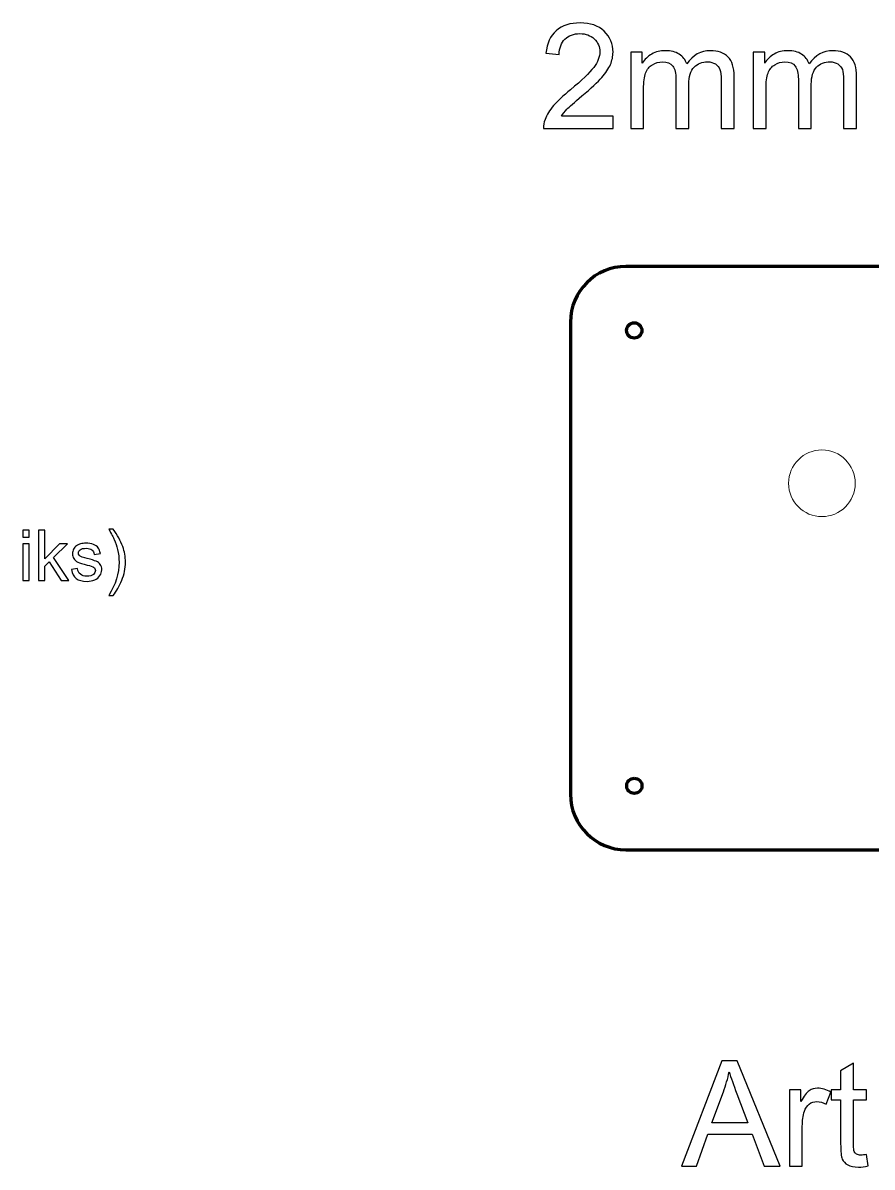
# Model space of a CAD drawing. Header units: millimetres. Extents: x 198 to 2323, y -968 to 148.
# Drawn here: x 1707.5 to 2013.3, y -267.3 to 144.6 of the extents above; entities that cross this region are included whole.
import ezdxf

# ---------------------------------------------------------------- set-up
doc = ezdxf.new("R2010")
doc.units = ezdxf.units.MM
doc.header["$MEASUREMENT"] = 0
doc.layers.add('Layer 1', color=7, linetype='Continuous')

msp = doc.modelspace()

# ---------------------------------------------------------------- linework, layer by layer
at = {"layer": 'Layer 1', "color": 250, "lineweight": 70}
for centre in [(1927.613, 33.849), (1927.6524, -130.0855)]:
    msp.add_ellipse(centre, major_axis=(0, 2.75), ratio=1, dxfattribs=at)
at = {"layer": 'Layer 1', "color": 250, "lineweight": 18}
msp.add_ellipse((1995.2031, -21.1839), major_axis=(0, 12.0001), ratio=0.99999167, dxfattribs=at)
at = {"layer": 'Layer 1', "color": 250}
for points, knots in [([(1920.0339, 110.96), (1920.0339, 110.96), (1920.0339, 106.515), (1920.0339, 106.515), (1920.0339, 106.515), (1894.9514, 106.515), (1894.9514, 106.515), (1894.9161, 107.6351), (1895.1013, 108.711), (1895.4982, 109.7517), (1896.142, 111.4539), (1897.1739, 113.1384), (1898.5938, 114.7876), (1900.0137, 116.4369), (1902.0422, 118.3419), (1904.6792, 120.5026), (1908.7803, 123.8805), (1911.5672, 126.5528), (1913.0224, 128.5283), (1914.4865, 130.5039), (1915.2185, 132.3736), (1915.2185, 134.1375), (1915.2185, 135.9808), (1914.557, 137.533), (1913.2341, 138.803), (1911.9112, 140.0642), (1910.1826, 140.6992), (1908.0571, 140.6992), (1905.8081, 140.6992), (1904.009, 140.0289), (1902.6596, 138.6884), (1901.3102, 137.3566), (1900.6311, 135.5045), (1900.6135, 133.1321), (1900.6135, 133.1321), (1895.851, 133.6083), (1895.851, 133.6083), (1896.1773, 137.1714), (1897.412, 139.8878), (1899.5463, 141.7575), (1901.6894, 143.6272), (1904.5558, 144.5621), (1908.1629, 144.5621), (1911.7965, 144.5621), (1914.6805, 143.5567), (1916.7972, 141.537), (1918.9226, 139.5174), (1919.981, 137.0127), (1919.981, 134.0317), (1919.981, 132.5147), (1919.6723, 131.0243), (1919.0461, 129.5602), (1918.4288, 128.0874), (1917.3969, 126.544), (1915.9593, 124.9212), (1914.5129, 123.3072), (1912.1229, 121.0759), (1908.7891, 118.2537), (1905.9933, 115.9077), (1904.1942, 114.3202), (1903.4004, 113.4824), (1902.6067, 112.6445), (1901.954, 111.8067), (1901.4337, 110.96), (1901.4337, 110.96), (1920.0339, 110.96), (1920.0339, 110.96)], [0, 0, 0, 0, 0.04545455, 0.04545455, 0.04545455, 0.09090909, 0.09090909, 0.09090909, 0.13636364, 0.13636364, 0.13636364, 0.18181818, 0.18181818, 0.18181818, 0.22727273, 0.22727273, 0.22727273, 0.27272727, 0.27272727, 0.27272727, 0.31818182, 0.31818182, 0.31818182, 0.36363636, 0.36363636, 0.36363636, 0.40909091, 0.40909091, 0.40909091, 0.45454545, 0.45454545, 0.45454545, 0.5, 0.5, 0.5, 0.54545455, 0.54545455, 0.54545455, 0.59090909, 0.59090909, 0.59090909, 0.63636364, 0.63636364, 0.63636364, 0.68181818, 0.68181818, 0.68181818, 0.72727273, 0.72727273, 0.72727273, 0.77272727, 0.77272727, 0.77272727, 0.81818182, 0.81818182, 0.81818182, 0.86363636, 0.86363636, 0.86363636, 0.90909091, 0.90909091, 0.90909091, 0.95454545, 0.95454545, 0.95454545, 1, 1, 1, 1]), ([(1926.3398, 106.515), (1926.3398, 106.515), (1926.3398, 133.9788), (1926.3398, 133.9788), (1926.3398, 133.9788), (1930.5202, 133.9788), (1930.5202, 133.9788), (1930.5202, 133.9788), (1930.5202, 130.0982), (1930.5202, 130.0982), (1931.3757, 131.4388), (1932.5222, 132.5236), (1933.951, 133.3349), (1935.3797, 134.1552), (1937.0025, 134.5609), (1938.8281, 134.5609), (1940.8566, 134.5609), (1942.5235, 134.1375), (1943.82, 133.2997), (1945.1164, 132.453), (1946.0336, 131.28), (1946.5628, 129.7631), (1948.75, 132.9645), (1951.5811, 134.5609), (1955.0736, 134.5609), (1957.8076, 134.5609), (1959.9154, 133.8112), (1961.3795, 132.3031), (1962.8523, 130.7949), (1963.5932, 128.4754), (1963.5932, 125.3445), (1963.5932, 125.3445), (1963.5932, 106.515), (1963.5932, 106.515), (1963.5932, 106.515), (1958.9365, 106.515), (1958.9365, 106.515), (1958.9365, 106.515), (1958.9365, 123.8011), (1958.9365, 123.8011), (1958.9365, 125.6532), (1958.7777, 126.9938), (1958.4779, 127.814), (1958.178, 128.6342), (1957.6312, 129.2868), (1956.8286, 129.7895), (1956.0349, 130.2922), (1955.1, 130.5392), (1954.0329, 130.5392), (1952.0926, 130.5392), (1950.4875, 129.8954), (1949.2086, 128.6165), (1947.9298, 127.3289), (1947.2948, 125.274), (1947.2948, 122.4517), (1947.2948, 122.4517), (1947.2948, 106.515), (1947.2948, 106.515), (1947.2948, 106.515), (1942.6381, 106.515), (1942.6381, 106.515), (1942.6381, 106.515), (1942.6381, 124.3391), (1942.6381, 124.3391), (1942.6381, 126.4029), (1942.2589, 127.9551), (1941.5004, 128.987), (1940.742, 130.0188), (1939.4984, 130.5392), (1937.7786, 130.5392), (1936.4733, 130.5392), (1935.2651, 130.1952), (1934.1538, 129.5073), (1933.0426, 128.8194), (1932.24, 127.814), (1931.7373, 126.4822), (1931.2434, 125.1593), (1930.9965, 123.2455), (1930.9965, 120.7496), (1930.9965, 120.7496), (1930.9965, 106.515), (1930.9965, 106.515), (1930.9965, 106.515), (1926.3398, 106.515), (1926.3398, 106.515)], [0, 0, 0, 0, 0.03571429, 0.03571429, 0.03571429, 0.07142857, 0.07142857, 0.07142857, 0.10714286, 0.10714286, 0.10714286, 0.14285714, 0.14285714, 0.14285714, 0.17857143, 0.17857143, 0.17857143, 0.21428571, 0.21428571, 0.21428571, 0.25, 0.25, 0.25, 0.28571429, 0.28571429, 0.28571429, 0.32142857, 0.32142857, 0.32142857, 0.35714286, 0.35714286, 0.35714286, 0.39285714, 0.39285714, 0.39285714, 0.42857143, 0.42857143, 0.42857143, 0.46428571, 0.46428571, 0.46428571, 0.5, 0.5, 0.5, 0.53571429, 0.53571429, 0.53571429, 0.57142857, 0.57142857, 0.57142857, 0.60714286, 0.60714286, 0.60714286, 0.64285714, 0.64285714, 0.64285714, 0.67857143, 0.67857143, 0.67857143, 0.71428571, 0.71428571, 0.71428571, 0.75, 0.75, 0.75, 0.78571429, 0.78571429, 0.78571429, 0.82142857, 0.82142857, 0.82142857, 0.85714286, 0.85714286, 0.85714286, 0.89285714, 0.89285714, 0.89285714, 0.92857143, 0.92857143, 0.92857143, 0.96428571, 0.96428571, 0.96428571, 1, 1, 1, 1]), ([(1970.4194, 106.515), (1970.4194, 106.515), (1970.4194, 133.9788), (1970.4194, 133.9788), (1970.4194, 133.9788), (1974.5998, 133.9788), (1974.5998, 133.9788), (1974.5998, 133.9788), (1974.5998, 130.0982), (1974.5998, 130.0982), (1975.4553, 131.4388), (1976.6018, 132.5236), (1978.0306, 133.3349), (1979.4593, 134.1552), (1981.0821, 134.5609), (1982.9077, 134.5609), (1984.9362, 134.5609), (1986.6031, 134.1375), (1987.8996, 133.2997), (1989.196, 132.453), (1990.1132, 131.28), (1990.6424, 129.7631), (1992.8296, 132.9645), (1995.6607, 134.5609), (1999.1532, 134.5609), (2001.8872, 134.5609), (2003.995, 133.8112), (2005.4591, 132.3031), (2006.9319, 130.7949), (2007.6728, 128.4754), (2007.6728, 125.3445), (2007.6728, 125.3445), (2007.6728, 106.515), (2007.6728, 106.515), (2007.6728, 106.515), (2003.0161, 106.515), (2003.0161, 106.515), (2003.0161, 106.515), (2003.0161, 123.8011), (2003.0161, 123.8011), (2003.0161, 125.6532), (2002.8573, 126.9938), (2002.5575, 127.814), (2002.2576, 128.6342), (2001.7108, 129.2868), (2000.9082, 129.7895), (2000.1145, 130.2922), (1999.1796, 130.5392), (1998.1125, 130.5392), (1996.1722, 130.5392), (1994.5671, 129.8954), (1993.2882, 128.6165), (1992.0094, 127.3289), (1991.3744, 125.274), (1991.3744, 122.4517), (1991.3744, 122.4517), (1991.3744, 106.515), (1991.3744, 106.515), (1991.3744, 106.515), (1986.7177, 106.515), (1986.7177, 106.515), (1986.7177, 106.515), (1986.7177, 124.3391), (1986.7177, 124.3391), (1986.7177, 126.4029), (1986.3385, 127.9551), (1985.58, 128.987), (1984.8216, 130.0188), (1983.578, 130.5392), (1981.8582, 130.5392), (1980.5529, 130.5392), (1979.3447, 130.1952), (1978.2334, 129.5073), (1977.1222, 128.8194), (1976.3196, 127.814), (1975.8169, 126.4822), (1975.323, 125.1593), (1975.0761, 123.2455), (1975.0761, 120.7496), (1975.0761, 120.7496), (1975.0761, 106.515), (1975.0761, 106.515), (1975.0761, 106.515), (1970.4194, 106.515), (1970.4194, 106.515)], [0, 0, 0, 0, 0.03571429, 0.03571429, 0.03571429, 0.07142857, 0.07142857, 0.07142857, 0.10714286, 0.10714286, 0.10714286, 0.14285714, 0.14285714, 0.14285714, 0.17857143, 0.17857143, 0.17857143, 0.21428571, 0.21428571, 0.21428571, 0.25, 0.25, 0.25, 0.28571429, 0.28571429, 0.28571429, 0.32142857, 0.32142857, 0.32142857, 0.35714286, 0.35714286, 0.35714286, 0.39285714, 0.39285714, 0.39285714, 0.42857143, 0.42857143, 0.42857143, 0.46428571, 0.46428571, 0.46428571, 0.5, 0.5, 0.5, 0.53571429, 0.53571429, 0.53571429, 0.57142857, 0.57142857, 0.57142857, 0.60714286, 0.60714286, 0.60714286, 0.64285714, 0.64285714, 0.64285714, 0.67857143, 0.67857143, 0.67857143, 0.71428571, 0.71428571, 0.71428571, 0.75, 0.75, 0.75, 0.78571429, 0.78571429, 0.78571429, 0.82142857, 0.82142857, 0.82142857, 0.85714286, 0.85714286, 0.85714286, 0.89285714, 0.89285714, 0.89285714, 0.92857143, 0.92857143, 0.92857143, 0.96428571, 0.96428571, 0.96428571, 1, 1, 1, 1]), ([(1707.5011, -40.5567), (1707.5011, -40.5567), (1707.5011, -38.0167), (1707.5011, -38.0167), (1707.5011, -38.0167), (1709.7363, -38.0167), (1709.7363, -38.0167), (1709.7363, -38.0167), (1709.7363, -40.5567), (1709.7363, -40.5567), (1709.7363, -40.5567), (1707.5011, -40.5567), (1707.5011, -40.5567)], [0, 0, 0, 0, 0.25, 0.25, 0.25, 0.5, 0.5, 0.5, 0.75, 0.75, 0.75, 1, 1, 1, 1]), ([(1713.1526, -56.2031), (1713.1526, -56.2031), (1713.1526, -38.0167), (1713.1526, -38.0167), (1713.1526, -38.0167), (1715.3878, -38.0167), (1715.3878, -38.0167), (1715.3878, -38.0167), (1715.3878, -48.3757), (1715.3878, -48.3757), (1715.3878, -48.3757), (1720.671, -43.0205), (1720.671, -43.0205), (1720.671, -43.0205), (1723.5581, -43.0205), (1723.5581, -43.0205), (1723.5581, -43.0205), (1718.5289, -47.9185), (1718.5289, -47.9185), (1718.5289, -47.9185), (1724.0661, -56.2031), (1724.0661, -56.2031), (1724.0661, -56.2031), (1721.3144, -56.2031), (1721.3144, -56.2031), (1721.3144, -56.2031), (1716.9372, -49.4679), (1716.9372, -49.4679), (1716.9372, -49.4679), (1715.3878, -50.9749), (1715.3878, -50.9749), (1715.3878, -50.9749), (1715.3878, -56.2031), (1715.3878, -56.2031), (1715.3878, -56.2031), (1713.1526, -56.2031), (1713.1526, -56.2031)], [0, 0, 0, 0, 0.08333333, 0.08333333, 0.08333333, 0.16666667, 0.16666667, 0.16666667, 0.25, 0.25, 0.25, 0.33333333, 0.33333333, 0.33333333, 0.41666667, 0.41666667, 0.41666667, 0.5, 0.5, 0.5, 0.58333333, 0.58333333, 0.58333333, 0.66666667, 0.66666667, 0.66666667, 0.75, 0.75, 0.75, 0.83333333, 0.83333333, 0.83333333, 0.91666667, 0.91666667, 0.91666667, 1, 1, 1, 1]), ([(1740.0173, -61.5371), (1740.0173, -61.5371), (1738.4171, -61.5371), (1738.4171, -61.5371), (1740.8894, -57.5705), (1742.1255, -53.5996), (1742.1255, -49.6245), (1742.1255, -48.0709), (1741.9477, -46.5299), (1741.5921, -45.0017), (1741.3127, -43.7613), (1740.919, -42.5718), (1740.4152, -41.4288), (1740.0935, -40.6879), (1739.4246, -39.4476), (1738.4171, -37.7119), (1738.4171, -37.7119), (1740.0173, -37.7119), (1740.0173, -37.7119), (1741.5667, -39.7862), (1742.7139, -41.869), (1743.459, -43.9603), (1744.094, -45.7595), (1744.4115, -47.6433), (1744.4115, -49.6118), (1744.4115, -51.8428), (1743.9839, -54.0018), (1743.1288, -56.0846), (1742.2779, -58.1674), (1741.2407, -59.9835), (1740.0173, -61.5371)], [0, 0, 0, 0, 0.1, 0.1, 0.1, 0.2, 0.2, 0.2, 0.3, 0.3, 0.3, 0.4, 0.4, 0.4, 0.5, 0.5, 0.5, 0.6, 0.6, 0.6, 0.7, 0.7, 0.7, 0.8, 0.8, 0.8, 0.9, 0.9, 0.9, 1, 1, 1, 1]), ([(1707.5011, -56.2031), (1707.5011, -56.2031), (1707.5011, -43.0205), (1707.5011, -43.0205), (1707.5011, -43.0205), (1709.7363, -43.0205), (1709.7363, -43.0205), (1709.7363, -43.0205), (1709.7363, -56.2031), (1709.7363, -56.2031), (1709.7363, -56.2031), (1707.5011, -56.2031), (1707.5011, -56.2031)], [0, 0, 0, 0, 0.25, 0.25, 0.25, 0.5, 0.5, 0.5, 0.75, 0.75, 0.75, 1, 1, 1, 1]), ([(1724.9551, -52.2661), (1724.9551, -52.2661), (1727.1649, -51.9105), (1727.1649, -51.9105), (1727.2877, -52.7953), (1727.6348, -53.4726), (1728.2021, -53.9467), (1728.7693, -54.4166), (1729.5652, -54.6537), (1730.5812, -54.6537), (1731.6099, -54.6537), (1732.3719, -54.4463), (1732.8714, -54.0272), (1733.3667, -53.6123), (1733.6165, -53.1212), (1733.6165, -52.5582), (1733.6165, -52.0544), (1733.3921, -51.6565), (1732.9476, -51.3686), (1732.6344, -51.1697), (1731.8724, -50.9199), (1730.6616, -50.6109), (1729.0276, -50.2002), (1727.8973, -49.8446), (1727.2623, -49.5441), (1726.6315, -49.2393), (1726.1531, -48.8244), (1725.8272, -48.291), (1725.5012, -47.7618), (1725.3361, -47.1734), (1725.3361, -46.5299), (1725.3361, -45.9415), (1725.4716, -45.3996), (1725.7383, -44.9001), (1726.0092, -44.4006), (1726.3733, -43.9857), (1726.8347, -43.6555), (1727.1818, -43.4015), (1727.656, -43.1856), (1728.2529, -43.0078), (1728.854, -42.83), (1729.4932, -42.7411), (1730.179, -42.7411), (1731.212, -42.7411), (1732.1179, -42.8893), (1732.8968, -43.1898), (1733.68, -43.4862), (1734.2557, -43.8926), (1734.6283, -44.4006), (1734.9966, -44.9128), (1735.2548, -45.5944), (1735.3945, -46.4495), (1735.3945, -46.4495), (1733.2101, -46.7543), (1733.2101, -46.7543), (1733.1127, -46.0685), (1732.8249, -45.5309), (1732.3507, -45.1456), (1731.8766, -44.7604), (1731.2077, -44.5699), (1730.3399, -44.5699), (1729.3197, -44.5699), (1728.5873, -44.7392), (1728.1513, -45.0779), (1727.7152, -45.4166), (1727.4951, -45.8145), (1727.4951, -46.2675), (1727.4951, -46.5553), (1727.584, -46.8178), (1727.766, -47.0506), (1727.9481, -47.2877), (1728.2317, -47.4867), (1728.6212, -47.6433), (1728.8455, -47.728), (1729.4975, -47.9185), (1730.5897, -48.2148), (1732.1645, -48.6339), (1733.2651, -48.981), (1733.8917, -49.2477), (1734.5182, -49.5144), (1735.0093, -49.9081), (1735.3649, -50.4161), (1735.7247, -50.9284), (1735.9025, -51.5634), (1735.9025, -52.3254), (1735.9025, -53.0662), (1735.6866, -53.7647), (1735.2506, -54.4209), (1734.8145, -55.077), (1734.188, -55.585), (1733.371, -55.9449), (1732.5497, -56.3047), (1731.6226, -56.4825), (1730.5897, -56.4825), (1728.8794, -56.4825), (1727.5713, -56.1269), (1726.6738, -55.4199), (1725.7764, -54.7087), (1725.2049, -53.6589), (1724.9551, -52.2661)], [0, 0, 0, 0, 0.03030303, 0.03030303, 0.03030303, 0.06060606, 0.06060606, 0.06060606, 0.09090909, 0.09090909, 0.09090909, 0.12121212, 0.12121212, 0.12121212, 0.15151515, 0.15151515, 0.15151515, 0.18181818, 0.18181818, 0.18181818, 0.21212121, 0.21212121, 0.21212121, 0.24242424, 0.24242424, 0.24242424, 0.27272727, 0.27272727, 0.27272727, 0.3030303, 0.3030303, 0.3030303, 0.33333333, 0.33333333, 0.33333333, 0.36363636, 0.36363636, 0.36363636, 0.39393939, 0.39393939, 0.39393939, 0.42424242, 0.42424242, 0.42424242, 0.45454545, 0.45454545, 0.45454545, 0.48484848, 0.48484848, 0.48484848, 0.51515152, 0.51515152, 0.51515152, 0.54545455, 0.54545455, 0.54545455, 0.57575758, 0.57575758, 0.57575758, 0.60606061, 0.60606061, 0.60606061, 0.63636364, 0.63636364, 0.63636364, 0.66666667, 0.66666667, 0.66666667, 0.6969697, 0.6969697, 0.6969697, 0.72727273, 0.72727273, 0.72727273, 0.75757576, 0.75757576, 0.75757576, 0.78787879, 0.78787879, 0.78787879, 0.81818182, 0.81818182, 0.81818182, 0.84848485, 0.84848485, 0.84848485, 0.87878788, 0.87878788, 0.87878788, 0.90909091, 0.90909091, 0.90909091, 0.93939394, 0.93939394, 0.93939394, 0.96969697, 0.96969697, 0.96969697, 1, 1, 1, 1]), ([(1944.6669, -266.9759), (1944.6669, -266.9759), (1959.2014, -229.0875), (1959.2014, -229.0875), (1959.2014, -229.0875), (1964.7135, -229.0875), (1964.7135, -229.0875), (1964.7135, -229.0875), (1980.1388, -266.9759), (1980.1388, -266.9759), (1980.1388, -266.9759), (1974.4326, -266.9759), (1974.4326, -266.9759), (1974.4326, -266.9759), (1970.0493, -255.493), (1970.0493, -255.493), (1970.0493, -255.493), (1954.0949, -255.493), (1954.0949, -255.493), (1954.0949, -255.493), (1949.9851, -266.9759), (1949.9851, -266.9759), (1949.9851, -266.9759), (1944.6669, -266.9759), (1944.6669, -266.9759)], [0, 0, 0, 0, 0.125, 0.125, 0.125, 0.25, 0.25, 0.25, 0.375, 0.375, 0.375, 0.5, 0.5, 0.5, 0.625, 0.625, 0.625, 0.75, 0.75, 0.75, 0.875, 0.875, 0.875, 1, 1, 1, 1]), ([(2011.2626, -262.8219), (2011.2626, -262.8219), (2011.8976, -266.9318), (2011.8976, -266.9318), (2010.5923, -267.2052), (2009.4193, -267.3463), (2008.3963, -267.3463), (2006.7118, -267.3463), (2005.4065, -267.0817), (2004.4716, -266.5437), (2003.5456, -266.0058), (2002.8929, -265.309), (2002.5137, -264.4359), (2002.1345, -263.5628), (2001.9493, -261.7283), (2001.9493, -258.9326), (2001.9493, -258.9326), (2001.9493, -243.1105), (2001.9493, -243.1105), (2001.9493, -243.1105), (1998.5097, -243.1105), (1998.5097, -243.1105), (1998.5097, -243.1105), (1998.5097, -239.5121), (1998.5097, -239.5121), (1998.5097, -239.5121), (2001.9493, -239.5121), (2001.9493, -239.5121), (2001.9493, -239.5121), (2001.9493, -232.7212), (2001.9493, -232.7212), (2001.9493, -232.7212), (2006.6059, -229.9254), (2006.6059, -229.9254), (2006.6059, -229.9254), (2006.6059, -239.5121), (2006.6059, -239.5121), (2006.6059, -239.5121), (2011.2626, -239.5121), (2011.2626, -239.5121), (2011.2626, -239.5121), (2011.2626, -243.1105), (2011.2626, -243.1105), (2011.2626, -243.1105), (2006.6059, -243.1105), (2006.6059, -243.1105), (2006.6059, -243.1105), (2006.6059, -259.1971), (2006.6059, -259.1971), (2006.6059, -260.5289), (2006.6853, -261.3844), (2006.8529, -261.7636), (2007.0116, -262.1428), (2007.2762, -262.4427), (2007.6466, -262.672), (2008.017, -262.8925), (2008.5462, -263.0071), (2009.2341, -263.0071), (2009.7456, -263.0071), (2010.4247, -262.9454), (2011.2626, -262.8219)], [0, 0, 0, 0, 0.05, 0.05, 0.05, 0.1, 0.1, 0.1, 0.15, 0.15, 0.15, 0.2, 0.2, 0.2, 0.25, 0.25, 0.25, 0.3, 0.3, 0.3, 0.35, 0.35, 0.35, 0.4, 0.4, 0.4, 0.45, 0.45, 0.45, 0.5, 0.5, 0.5, 0.55, 0.55, 0.55, 0.6, 0.6, 0.6, 0.65, 0.65, 0.65, 0.7, 0.7, 0.7, 0.75, 0.75, 0.75, 0.8, 0.8, 0.8, 0.85, 0.85, 0.85, 0.9, 0.9, 0.9, 0.95, 0.95, 0.95, 1, 1, 1, 1]), ([(1955.5678, -251.4184), (1955.5678, -251.4184), (1968.4794, -251.4184), (1968.4794, -251.4184), (1968.4794, -251.4184), (1964.5283, -240.9144), (1964.5283, -240.9144), (1963.3377, -237.7218), (1962.4381, -235.0848), (1961.8119, -233.0034), (1961.2916, -235.4728), (1960.5949, -237.8982), (1959.7217, -240.2971), (1959.7217, -240.2971), (1955.5678, -251.4184), (1955.5678, -251.4184)], [0, 0, 0, 0, 0.2, 0.2, 0.2, 0.4, 0.4, 0.4, 0.6, 0.6, 0.6, 0.8, 0.8, 0.8, 1, 1, 1, 1]), ([(1983.4813, -266.9759), (1983.4813, -266.9759), (1983.4813, -239.5121), (1983.4813, -239.5121), (1983.4813, -239.5121), (1987.6617, -239.5121), (1987.6617, -239.5121), (1987.6617, -239.5121), (1987.6617, -243.719), (1987.6617, -243.719), (1988.7289, -241.7699), (1989.7166, -240.4823), (1990.625, -239.8649), (1991.5334, -239.2387), (1992.53, -238.93), (1993.6148, -238.93), (1995.1847, -238.93), (1996.781, -239.4239), (1998.4038, -240.4029), (1998.4038, -240.4029), (1996.7457, -244.698), (1996.7457, -244.698), (1995.6168, -244.063), (1994.488, -243.7455), (1993.3591, -243.7455), (1992.3448, -243.7455), (1991.4364, -244.0541), (1990.6339, -244.6627), (1989.8313, -245.2712), (1989.258, -246.1179), (1988.9141, -247.2027), (1988.3937, -248.8519), (1988.138, -250.6599), (1988.138, -252.6267), (1988.138, -252.6267), (1988.138, -266.9759), (1988.138, -266.9759), (1988.138, -266.9759), (1983.4813, -266.9759), (1983.4813, -266.9759)], [0, 0, 0, 0, 0.07692308, 0.07692308, 0.07692308, 0.15384615, 0.15384615, 0.15384615, 0.23076923, 0.23076923, 0.23076923, 0.30769231, 0.30769231, 0.30769231, 0.38461538, 0.38461538, 0.38461538, 0.46153846, 0.46153846, 0.46153846, 0.53846154, 0.53846154, 0.53846154, 0.61538462, 0.61538462, 0.61538462, 0.69230769, 0.69230769, 0.69230769, 0.76923077, 0.76923077, 0.76923077, 0.84615385, 0.84615385, 0.84615385, 0.92307692, 0.92307692, 0.92307692, 1, 1, 1, 1])]:
    msp.add_open_spline(points, degree=3, knots=knots, dxfattribs=at)
at = {"layer": 'Layer 1', "color": 250, "lineweight": 70}
msp.add_open_spline([(1924.6454, 56.8735), (1924.6454, 56.8735), (2244.6454, 56.8735), (2244.6454, 56.8735), (2255.6454, 56.8735), (2264.6454, 47.8735), (2264.6454, 36.8736), (2264.6454, 36.8736), (2264.6454, -133.1266), (2264.6454, -133.1266), (2264.6454, -144.1265), (2255.6454, -153.1265), (2244.6454, -153.1265), (2244.6454, -153.1265), (1924.6454, -153.1265), (1924.6454, -153.1265), (1913.6455, -153.1265), (1904.6454, -144.1265), (1904.6454, -133.1266), (1904.6454, -133.1266), (1904.6454, 36.8736), (1904.6454, 36.8736), (1904.6454, 47.8735), (1913.6455, 56.8735), (1924.6454, 56.8735)], degree=3, knots=[0, 0, 0, 0, 0.125, 0.125, 0.125, 0.25, 0.25, 0.25, 0.375, 0.375, 0.375, 0.5, 0.5, 0.5, 0.625, 0.625, 0.625, 0.75, 0.75, 0.75, 0.875, 0.875, 0.875, 1, 1, 1, 1], dxfattribs=at)

doc.saveas('drawing.dxf')
